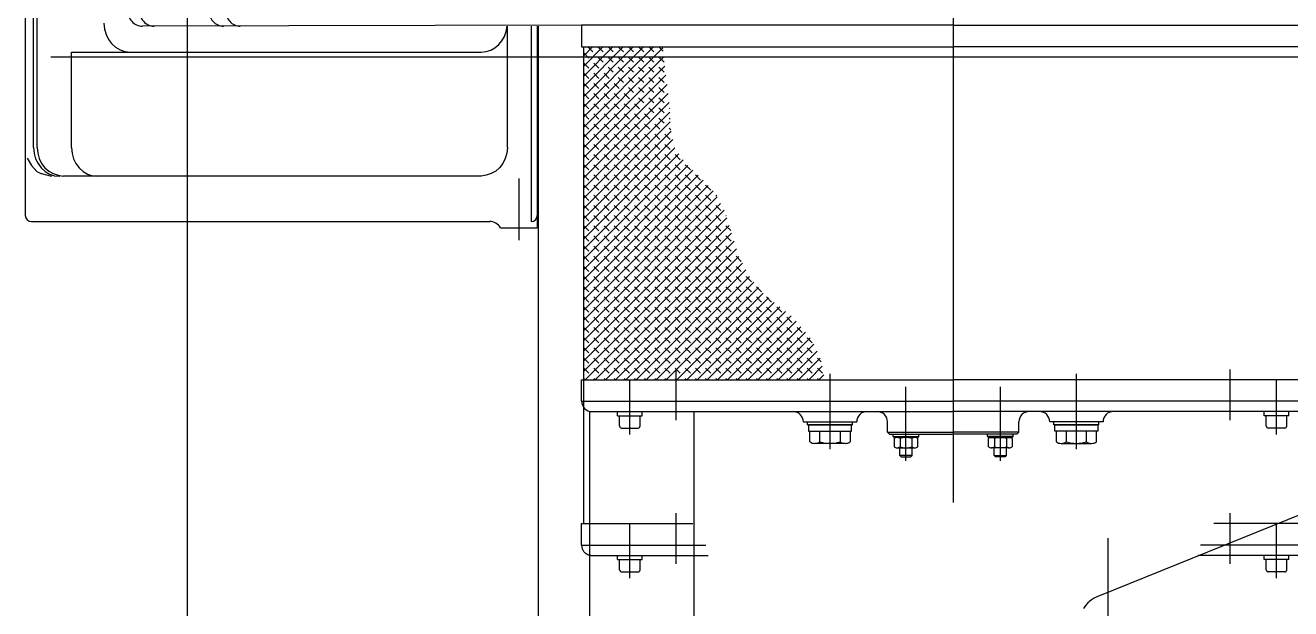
# Model space of a CAD drawing. Header units: millimetres. Extents: x -1838618 to -1600818, y -1770412 to -1553248.
# Drawn here: x -1818624 to -1818008, y -1688114 to -1687830 of the extents above; entities that cross this region are included whole.
import ezdxf

# ---------------------------------------------------------------- set-up
doc = ezdxf.new("R2010")
doc.units = ezdxf.units.MM
doc.header["$LTSCALE"] = 100
for name, pattern in [('ACAD_ISO04W100', [30, 24, -3, 0, -3]), ('CENTER', [2, 1.25, -0.25, 0.25, -0.25]), ('PHANTOM', [2.5, 1.25, -0.25, 0.25, -0.25, 0.25, -0.25])]:
    doc.linetypes.add(name, pattern=pattern)
doc.layers.add('111steel', color=2, linetype='Continuous', lineweight=50)
doc.layers.add('412equipment', color=6, linetype='Continuous')
doc.layers.add('TV', color=7, linetype='Continuous')

# ---------------------------------------------------------------- blocks, each defined once
blk = doc.blocks.new('GE-2')
at = {"layer": 'TV', "color": 7, "linetype": 'CENTER', "ltscale": 25.4}
for p, q in [((-21262.8, 47336.99), (-21262.8, 46380.03)), ((-20783.3, 46596.84), (-21702.35, 46596.84)), ((-21474.4, 46537.84), (-21474.4, 46507.84)), ((-21420.3, 46413.2), (-21420.3, 46440.01)), ((-21397.8, 46420.15), (-21397.8, 46444.88)), ((-21322.8, 46405.98), (-21322.8, 46442.66)), ((-21202.8, 46405.98), (-21202.8, 46442.66)), ((-21127.8, 46420.15), (-21127.8, 46444.88)), ((-21105.3, 46413.2), (-21105.3, 46440.01)), ((-21285.8, 46400.36), (-21285.8, 46436.38)), ((-21239.8, 46400.36), (-21239.8, 46436.38)), ((-21187.4, 46362.7), (-21187.4, 46072.78))]:
    blk.add_line(p, q, dxfattribs=at)
at = {"layer": 'TV', "color": 7, "linetype": 'Continuous', "ltscale": 25.4}
for p, q in [((-21714.8, 47084.84), (-21714.8, 46519.84)), ((-21710.77, 46552.84), (-21710.77, 46808.84)), ((-21709.06, 46552.84), (-21709.06, 46808.84)), ((-21443.8, 46612.34), (-21657.77, 46611.94)), ((-21262.8, 46612.34), (-21443.8, 46612.34)), ((-21443.8, 46612.34), (-21443.8, 46601.84)), ((-21262.8, 46612.34), (-21081.8, 46612.34)), ((-21479.99, 46552.84), (-21479.99, 46611.94)), ((-21468.4, 46611.94), (-21468.4, 46516.84)), ((-21465.4, 46611.94), (-21465.4, 46513.84)), ((-21464.8, 46122.84), (-21464.8, 46611.94)), ((-21443.8, 46601.84), (-21262.8, 46601.84)), ((-21442.8, 46597.47), (-21438.43, 46601.84)), ((-21442.8, 46592.52), (-21433.48, 46601.84)), ((-21442.8, 46587.57), (-21428.53, 46601.84)), ((-21442.8, 46582.62), (-21423.58, 46601.84)), ((-21442.8, 46577.67), (-21418.63, 46601.84)), ((-21442.8, 46572.73), (-21413.68, 46601.84)), ((-21442.8, 46567.78), (-21408.73, 46601.84)), ((-21442.8, 46439.84), (-21442.8, 46601.84)), ((-21442.8, 46562.83), (-21404.21, 46601.41)), ((-21440.79, 46601.84), (-21438.31, 46599.37)), ((-21435.84, 46601.84), (-21433.36, 46599.37)), ((-21432.3, 46601.84), (-21431.3, 46601.84)), ((-21430.89, 46601.84), (-21428.41, 46599.37)), ((-21425.94, 46601.84), (-21423.46, 46599.37)), ((-21420.99, 46601.84), (-21418.51, 46599.37)), ((-21416.04, 46601.84), (-21413.56, 46599.37)), ((-21411.09, 46601.84), (-21408.61, 46599.37)), ((-21406.14, 46601.84), (-21404.02, 46599.73)), ((-21081.8, 46601.84), (-21262.8, 46601.84)), ((-21692.31, 46599.34), (-21492.78, 46599.34)), ((-21692.31, 46552.84), (-21692.31, 46599.34)), ((-21442.8, 46598.9), (-21440.32, 46596.43)), ((-21442.8, 46557.88), (-21403.71, 46596.96)), ((-21442.8, 46593.95), (-21440.32, 46591.48)), ((-21437.85, 46593.95), (-21435.37, 46591.48)), ((-21435.84, 46596.89), (-21433.36, 46594.42)), ((-21430.89, 46596.89), (-21428.41, 46594.42)), ((-21425.94, 46596.89), (-21423.46, 46594.42)), ((-21420.99, 46596.89), (-21418.51, 46594.42)), ((-21416.04, 46596.89), (-21413.56, 46594.42)), ((-21411.09, 46596.89), (-21408.61, 46594.42)), ((-21406.14, 46596.89), (-21403.66, 46594.42)), ((-21442.8, 46552.93), (-21403.21, 46592.51)), ((-21442.8, 46589), (-21440.32, 46586.53)), ((-21442.8, 46547.98), (-21402.71, 46588.06)), ((-21437.85, 46589), (-21435.37, 46586.53)), ((-21432.9, 46589), (-21430.42, 46586.53)), ((-21430.89, 46591.94), (-21428.41, 46589.47)), ((-21425.94, 46591.94), (-21423.46, 46589.47)), ((-21420.99, 46591.94), (-21418.51, 46589.47)), ((-21416.04, 46591.94), (-21413.56, 46589.47)), ((-21411.09, 46591.94), (-21408.61, 46589.47)), ((-21406.14, 46591.94), (-21403.66, 46589.47)), ((-21442.8, 46584.05), (-21440.32, 46581.58)), ((-21442.8, 46543.03), (-21402.21, 46583.61)), ((-21437.85, 46584.05), (-21435.37, 46581.58)), ((-21432.9, 46584.05), (-21430.42, 46581.58)), ((-21427.95, 46584.05), (-21425.47, 46581.58)), ((-21425.94, 46586.99), (-21423.46, 46584.52)), ((-21420.99, 46586.99), (-21418.51, 46584.52)), ((-21420.99, 46582.04), (-21418.51, 46579.57)), ((-21416.04, 46586.99), (-21413.56, 46584.52)), ((-21416.04, 46582.04), (-21413.56, 46579.57)), ((-21411.09, 46586.99), (-21408.61, 46584.52)), ((-21411.09, 46582.04), (-21408.61, 46579.57)), ((-21406.14, 46586.99), (-21403.66, 46584.52)), ((-21406.14, 46582.04), (-21403.66, 46579.57)), ((-21442.8, 46538.08), (-21401.71, 46579.16)), ((-21442.8, 46579.1), (-21440.32, 46576.63)), ((-21437.85, 46579.1), (-21435.37, 46576.63)), ((-21432.9, 46579.1), (-21430.42, 46576.63)), ((-21427.95, 46579.1), (-21425.47, 46576.63)), ((-21423, 46579.1), (-21420.52, 46576.63)), ((-21416.04, 46577.09), (-21413.56, 46574.62)), ((-21411.09, 46577.09), (-21408.61, 46574.62)), ((-21406.14, 46577.09), (-21403.66, 46574.62)), ((-21442.8, 46533.13), (-21401.21, 46574.72)), ((-21442.8, 46574.15), (-21440.32, 46571.68)), ((-21442.8, 46528.18), (-21400.88, 46570.09)), ((-21442.8, 46569.2), (-21440.32, 46566.73)), ((-21437.85, 46574.15), (-21435.37, 46571.68)), ((-21437.85, 46569.2), (-21435.37, 46566.73)), ((-21432.9, 46574.15), (-21430.42, 46571.68)), ((-21432.9, 46569.2), (-21430.42, 46566.73)), ((-21427.95, 46574.15), (-21425.47, 46571.68)), ((-21427.95, 46569.2), (-21425.47, 46566.73)), ((-21423, 46574.15), (-21420.52, 46571.68)), ((-21423, 46569.2), (-21420.52, 46566.73)), ((-21418.05, 46574.15), (-21415.57, 46571.68)), ((-21418.05, 46569.2), (-21415.57, 46566.73)), ((-21413.1, 46569.2), (-21410.62, 46566.73)), ((-21411.09, 46572.14), (-21408.61, 46569.67)), ((-21406.14, 46572.14), (-21403.66, 46569.67)), ((-21401.19, 46572.14), (-21400.95, 46571.91)), ((-21442.8, 46523.23), (-21400.7, 46565.33)), ((-21442.8, 46564.25), (-21440.32, 46561.78)), ((-21437.85, 46564.25), (-21435.37, 46561.78)), ((-21432.9, 46564.25), (-21430.42, 46561.78)), ((-21427.95, 46564.25), (-21425.47, 46561.78)), ((-21423, 46564.25), (-21420.52, 46561.78)), ((-21418.05, 46564.25), (-21415.57, 46561.78)), ((-21413.1, 46564.25), (-21410.62, 46561.78)), ((-21408.15, 46564.25), (-21405.67, 46561.78)), ((-21406.14, 46567.2), (-21403.66, 46564.72)), ((-21401.19, 46567.2), (-21400.75, 46566.76)), ((-21442.8, 46518.28), (-21400.26, 46560.81)), ((-21442.8, 46559.3), (-21440.32, 46556.83)), ((-21442.8, 46513.33), (-21399.35, 46556.78)), ((-21437.85, 46559.3), (-21435.37, 46556.83)), ((-21432.9, 46559.3), (-21430.42, 46556.83)), ((-21427.95, 46559.3), (-21425.47, 46556.83)), ((-21423, 46559.3), (-21420.52, 46556.83)), ((-21418.05, 46559.3), (-21415.57, 46556.83)), ((-21413.1, 46559.3), (-21410.62, 46556.83)), ((-21408.15, 46559.3), (-21405.67, 46556.83)), ((-21403.2, 46559.3), (-21400.72, 46556.83)), ((-21401.19, 46562.25), (-21400.41, 46561.47)), ((-21709.06, 46552.84), (-21708.75, 46550.15)), ((-21479.99, 46552.84), (-21480.31, 46550.15)), ((-21442.8, 46554.35), (-21440.32, 46551.88)), ((-21442.8, 46508.38), (-21398.43, 46552.74)), ((-21437.85, 46554.35), (-21435.37, 46551.88)), ((-21432.9, 46554.35), (-21430.42, 46551.88)), ((-21427.95, 46554.35), (-21425.47, 46551.88)), ((-21423, 46554.35), (-21420.52, 46551.88)), ((-21418.05, 46554.35), (-21415.57, 46551.88)), ((-21413.1, 46554.35), (-21410.62, 46551.88)), ((-21408.15, 46554.35), (-21405.67, 46551.88)), ((-21403.2, 46554.35), (-21400.72, 46551.88)), ((-21713.88, 46547.63), (-21711.7, 46544.19)), ((-21708.75, 46550.15), (-21708.05, 46547.52)), ((-21708.05, 46547.52), (-21706.93, 46545.08)), ((-21706.93, 46545.08), (-21705.32, 46542.94)), ((-21482.13, 46545.08), (-21483.74, 46542.94)), ((-21481.01, 46547.52), (-21482.13, 46545.08)), ((-21480.31, 46550.15), (-21481.01, 46547.52)), ((-21442.8, 46503.43), (-21396.44, 46549.78)), ((-21442.8, 46549.4), (-21440.32, 46546.93)), ((-21442.8, 46498.48), (-21394.37, 46546.91)), ((-21442.8, 46544.45), (-21440.32, 46541.98)), ((-21437.85, 46549.4), (-21435.37, 46546.93)), ((-21437.85, 46544.45), (-21435.37, 46541.98)), ((-21432.9, 46549.4), (-21430.42, 46546.93)), ((-21432.9, 46544.45), (-21430.42, 46541.98)), ((-21427.95, 46549.4), (-21425.47, 46546.93)), ((-21427.95, 46544.45), (-21425.47, 46541.98)), ((-21423, 46549.4), (-21420.52, 46546.93)), ((-21423, 46544.45), (-21420.52, 46541.98)), ((-21418.05, 46549.4), (-21415.57, 46546.93)), ((-21418.05, 46544.45), (-21415.57, 46541.98)), ((-21413.1, 46549.4), (-21410.62, 46546.93)), ((-21413.1, 46544.45), (-21410.62, 46541.98)), ((-21408.15, 46549.4), (-21405.67, 46546.93)), ((-21408.15, 46544.45), (-21405.67, 46541.98)), ((-21403.2, 46549.4), (-21400.72, 46546.93)), ((-21403.2, 46544.45), (-21400.72, 46541.98)), ((-21398.25, 46549.4), (-21395.77, 46546.93)), ((-21398.25, 46544.45), (-21395.77, 46541.98)), ((-21393.3, 46544.45), (-21390.82, 46541.98)), ((-21711.7, 46544.19), (-21710.55, 46542.57)), ((-21710.55, 46542.57), (-21709.17, 46541.25)), ((-21709.17, 46541.25), (-21707.56, 46540.39)), ((-21707.56, 46540.39), (-21705.75, 46539.82)), ((-21705.75, 46539.82), (-21702.01, 46538.84)), ((-21705.32, 46542.94), (-21703.39, 46541.34)), ((-21703.39, 46541.34), (-21701.17, 46540.15)), ((-21701.17, 46540.15), (-21698.77, 46539.33)), ((-21698.77, 46539.33), (-21696.28, 46538.84)), ((-21492.78, 46538.84), (-21696.28, 46538.84)), ((-21490.29, 46539.33), (-21492.78, 46538.84)), ((-21487.88, 46540.15), (-21490.29, 46539.33)), ((-21485.67, 46541.34), (-21487.88, 46540.15)), ((-21483.74, 46542.94), (-21485.67, 46541.34)), ((-21442.8, 46493.53), (-21392.14, 46544.19)), ((-21442.8, 46488.58), (-21389.58, 46541.8)), ((-21442.8, 46539.5), (-21440.32, 46537.03)), ((-21442.8, 46483.63), (-21387.02, 46539.41)), ((-21437.85, 46539.5), (-21435.37, 46537.03)), ((-21432.9, 46539.5), (-21430.42, 46537.03)), ((-21427.95, 46539.5), (-21425.47, 46537.03)), ((-21423, 46539.5), (-21420.52, 46537.03)), ((-21418.05, 46539.5), (-21415.57, 46537.03)), ((-21413.1, 46539.5), (-21410.62, 46537.03)), ((-21408.15, 46539.5), (-21405.67, 46537.03)), ((-21403.2, 46539.5), (-21400.72, 46537.03)), ((-21398.25, 46539.5), (-21395.77, 46537.03)), ((-21393.3, 46539.5), (-21390.82, 46537.03)), ((-21388.35, 46539.5), (-21385.87, 46537.03)), ((-21442.8, 46478.68), (-21384.54, 46536.94)), ((-21442.8, 46534.56), (-21440.32, 46532.08)), ((-21442.8, 46473.73), (-21382.13, 46534.4)), ((-21437.85, 46534.56), (-21435.37, 46532.08)), ((-21432.9, 46534.56), (-21430.42, 46532.08)), ((-21427.95, 46534.56), (-21425.47, 46532.08)), ((-21423, 46534.56), (-21420.52, 46532.08)), ((-21418.05, 46534.56), (-21415.57, 46532.08)), ((-21413.1, 46534.56), (-21410.62, 46532.08)), ((-21408.15, 46534.56), (-21405.67, 46532.08)), ((-21403.2, 46534.56), (-21400.72, 46532.08)), ((-21398.25, 46534.56), (-21395.77, 46532.08)), ((-21393.3, 46534.56), (-21390.82, 46532.08)), ((-21388.35, 46534.56), (-21385.87, 46532.08)), ((-21383.4, 46534.56), (-21380.92, 46532.08)), ((-21442.8, 46468.78), (-21379.71, 46531.86)), ((-21442.8, 46529.61), (-21440.32, 46527.13)), ((-21442.8, 46463.83), (-21377.84, 46528.79)), ((-21437.85, 46529.61), (-21435.37, 46527.13)), ((-21432.9, 46529.61), (-21430.42, 46527.13)), ((-21427.95, 46529.61), (-21425.47, 46527.13)), ((-21423, 46529.61), (-21420.52, 46527.13)), ((-21418.05, 46529.61), (-21415.57, 46527.13)), ((-21413.1, 46529.61), (-21410.62, 46527.13)), ((-21408.15, 46529.61), (-21405.67, 46527.13)), ((-21403.2, 46529.61), (-21400.72, 46527.13)), ((-21398.25, 46529.61), (-21395.77, 46527.13)), ((-21393.3, 46529.61), (-21390.82, 46527.13)), ((-21388.35, 46529.61), (-21385.87, 46527.13)), ((-21383.4, 46529.61), (-21380.92, 46527.13)), ((-21378.45, 46529.61), (-21378.08, 46529.23)), ((-21442.8, 46458.88), (-21376.13, 46525.55)), ((-21442.8, 46524.66), (-21440.32, 46522.18)), ((-21442.8, 46453.93), (-21374.42, 46522.31)), ((-21437.85, 46524.66), (-21435.37, 46522.18)), ((-21432.9, 46524.66), (-21430.42, 46522.18)), ((-21427.95, 46524.66), (-21425.47, 46522.18)), ((-21423, 46524.66), (-21420.52, 46522.18)), ((-21418.05, 46524.66), (-21415.57, 46522.18)), ((-21413.1, 46524.66), (-21410.62, 46522.18)), ((-21408.15, 46524.66), (-21405.67, 46522.18)), ((-21403.2, 46524.66), (-21400.72, 46522.18)), ((-21398.25, 46524.66), (-21395.77, 46522.18)), ((-21393.3, 46524.66), (-21390.82, 46522.18)), ((-21388.35, 46524.66), (-21385.87, 46522.18)), ((-21383.4, 46524.66), (-21380.92, 46522.18)), ((-21378.45, 46524.66), (-21375.97, 46522.18)), ((-21711.8, 46516.84), (-21488.59, 46516.84)), ((-21483.4, 46513.84), (-21465.4, 46513.84)), ((-21442.8, 46519.71), (-21440.32, 46517.23)), ((-21442.8, 46448.98), (-21373.12, 46518.66)), ((-21442.8, 46444.03), (-21371.94, 46514.88)), ((-21442.8, 46514.76), (-21440.32, 46512.28)), ((-21437.85, 46519.71), (-21435.37, 46517.23)), ((-21437.85, 46514.76), (-21435.37, 46512.28)), ((-21432.9, 46519.71), (-21430.42, 46517.23)), ((-21432.9, 46514.76), (-21430.42, 46512.28)), ((-21427.95, 46519.71), (-21425.47, 46517.23)), ((-21427.95, 46514.76), (-21425.47, 46512.28)), ((-21423, 46519.71), (-21420.52, 46517.23)), ((-21423, 46514.76), (-21420.52, 46512.28)), ((-21418.05, 46519.71), (-21415.57, 46517.23)), ((-21418.05, 46514.76), (-21415.57, 46512.28)), ((-21413.1, 46519.71), (-21410.62, 46517.23)), ((-21413.1, 46514.76), (-21410.62, 46512.28)), ((-21408.15, 46519.71), (-21405.67, 46517.23)), ((-21408.15, 46514.76), (-21405.67, 46512.28)), ((-21403.2, 46519.71), (-21400.72, 46517.23)), ((-21403.2, 46514.76), (-21400.72, 46512.28)), ((-21398.25, 46519.71), (-21395.77, 46517.23)), ((-21398.25, 46514.76), (-21395.77, 46512.28)), ((-21393.3, 46519.71), (-21390.82, 46517.23)), ((-21393.3, 46514.76), (-21390.82, 46512.28)), ((-21388.35, 46519.71), (-21385.87, 46517.23)), ((-21388.35, 46514.76), (-21385.87, 46512.28)), ((-21383.4, 46519.71), (-21380.92, 46517.23)), ((-21383.4, 46514.76), (-21380.92, 46512.28)), ((-21378.45, 46519.71), (-21375.97, 46517.23)), ((-21378.45, 46514.76), (-21375.97, 46512.28)), ((-21373.5, 46519.71), (-21373.41, 46519.62)), ((-21373.5, 46514.76), (-21371.18, 46512.44)), ((-21442.8, 46509.81), (-21440.32, 46507.33)), ((-21442.03, 46439.85), (-21370.77, 46511.11)), ((-21437.85, 46509.81), (-21435.37, 46507.33)), ((-21432.9, 46509.81), (-21430.42, 46507.33)), ((-21427.95, 46509.81), (-21425.47, 46507.33)), ((-21423, 46509.81), (-21420.52, 46507.33)), ((-21418.05, 46509.81), (-21415.57, 46507.33)), ((-21413.1, 46509.81), (-21410.62, 46507.33)), ((-21408.15, 46509.81), (-21405.67, 46507.33)), ((-21403.2, 46509.81), (-21400.72, 46507.33)), ((-21398.25, 46509.81), (-21395.77, 46507.33)), ((-21393.3, 46509.81), (-21390.82, 46507.33)), ((-21388.35, 46509.81), (-21385.87, 46507.33)), ((-21383.4, 46509.81), (-21380.92, 46507.33)), ((-21378.45, 46509.81), (-21375.97, 46507.33)), ((-21373.5, 46509.81), (-21371.02, 46507.33)), ((-21442.8, 46504.86), (-21440.32, 46502.38)), ((-21437.85, 46504.86), (-21435.37, 46502.38)), ((-21437.04, 46439.89), (-21369.57, 46507.36)), ((-21432.9, 46504.86), (-21430.42, 46502.38)), ((-21432.06, 46439.92), (-21368.36, 46503.61)), ((-21427.95, 46504.86), (-21425.47, 46502.38)), ((-21423, 46504.86), (-21420.52, 46502.38)), ((-21418.05, 46504.86), (-21415.57, 46502.38)), ((-21413.1, 46504.86), (-21410.62, 46502.38)), ((-21408.15, 46504.86), (-21405.67, 46502.38)), ((-21403.2, 46504.86), (-21400.72, 46502.38)), ((-21398.25, 46504.86), (-21395.77, 46502.38)), ((-21393.3, 46504.86), (-21390.82, 46502.38)), ((-21388.35, 46504.86), (-21385.87, 46502.38)), ((-21383.4, 46504.86), (-21380.92, 46502.38)), ((-21378.45, 46504.86), (-21375.97, 46502.38)), ((-21373.5, 46504.86), (-21371.02, 46502.38)), ((-21442.8, 46499.91), (-21440.32, 46497.43)), ((-21437.85, 46499.91), (-21435.37, 46497.43)), ((-21432.9, 46499.91), (-21430.42, 46497.43)), ((-21427.95, 46499.91), (-21425.47, 46497.43)), ((-21427.07, 46439.96), (-21367.16, 46499.87)), ((-21423, 46499.91), (-21420.52, 46497.43)), ((-21422.08, 46440), (-21365.46, 46496.62)), ((-21418.05, 46499.91), (-21415.57, 46497.43)), ((-21413.1, 46499.91), (-21410.62, 46497.43)), ((-21408.15, 46499.91), (-21405.67, 46497.43)), ((-21403.2, 46499.91), (-21400.72, 46497.43)), ((-21398.25, 46499.91), (-21395.77, 46497.43)), ((-21393.3, 46499.91), (-21390.82, 46497.43)), ((-21388.35, 46499.91), (-21385.87, 46497.43)), ((-21383.4, 46499.91), (-21380.92, 46497.43)), ((-21378.45, 46499.91), (-21375.97, 46497.43)), ((-21373.5, 46499.91), (-21371.02, 46497.43)), ((-21368.55, 46499.91), (-21366.07, 46497.43)), ((-21442.8, 46494.96), (-21440.32, 46492.48)), ((-21442.8, 46490.01), (-21440.32, 46487.53)), ((-21437.85, 46494.96), (-21435.37, 46492.48)), ((-21437.85, 46490.01), (-21435.37, 46487.53)), ((-21432.9, 46494.96), (-21430.42, 46492.48)), ((-21432.9, 46490.01), (-21430.42, 46487.53)), ((-21427.95, 46494.96), (-21425.47, 46492.48)), ((-21427.95, 46490.01), (-21425.47, 46487.53)), ((-21423, 46494.96), (-21420.52, 46492.48)), ((-21423, 46490.01), (-21420.52, 46487.53)), ((-21418.05, 46494.96), (-21415.57, 46492.48)), ((-21418.05, 46490.01), (-21415.57, 46487.53)), ((-21417.14, 46439.99), (-21363.76, 46493.37)), ((-21413.1, 46494.96), (-21410.62, 46492.48)), ((-21413.1, 46490.01), (-21410.62, 46487.53)), ((-21412.23, 46439.95), (-21362.06, 46490.12)), ((-21408.15, 46494.96), (-21405.67, 46492.48)), ((-21408.15, 46490.01), (-21405.67, 46487.53)), ((-21403.2, 46494.96), (-21400.72, 46492.48)), ((-21403.2, 46490.01), (-21400.72, 46487.53)), ((-21398.25, 46494.96), (-21395.77, 46492.48)), ((-21398.25, 46490.01), (-21395.77, 46487.53)), ((-21393.3, 46494.96), (-21390.82, 46492.48)), ((-21393.3, 46490.01), (-21390.82, 46487.53)), ((-21388.35, 46494.96), (-21385.87, 46492.48)), ((-21388.35, 46490.01), (-21385.87, 46487.53)), ((-21383.4, 46494.96), (-21380.92, 46492.48)), ((-21383.4, 46490.01), (-21380.92, 46487.53)), ((-21378.45, 46494.96), (-21375.97, 46492.48)), ((-21378.45, 46490.01), (-21375.97, 46487.53)), ((-21373.5, 46494.96), (-21371.02, 46492.48)), ((-21373.5, 46490.01), (-21371.02, 46487.53)), ((-21368.55, 46494.96), (-21366.07, 46492.48)), ((-21368.55, 46490.01), (-21366.07, 46487.53)), ((-21363.6, 46490.01), (-21361.12, 46487.53)), ((-21442.8, 46485.06), (-21440.32, 46482.58)), ((-21437.85, 46485.06), (-21435.37, 46482.58)), ((-21432.9, 46485.06), (-21430.42, 46482.58)), ((-21427.95, 46485.06), (-21425.47, 46482.58)), ((-21423, 46485.06), (-21420.52, 46482.58)), ((-21418.05, 46485.06), (-21415.57, 46482.58)), ((-21413.1, 46485.06), (-21410.62, 46482.58)), ((-21408.15, 46485.06), (-21405.67, 46482.58)), ((-21407.32, 46439.91), (-21359.86, 46487.37)), ((-21403.2, 46485.06), (-21400.72, 46482.58)), ((-21402.4, 46439.88), (-21357.58, 46484.7)), ((-21398.25, 46485.06), (-21395.77, 46482.58)), ((-21393.3, 46485.06), (-21390.82, 46482.58)), ((-21388.35, 46485.06), (-21385.87, 46482.58)), ((-21383.4, 46485.06), (-21380.92, 46482.58)), ((-21378.45, 46485.06), (-21375.97, 46482.58)), ((-21373.5, 46485.06), (-21371.02, 46482.58)), ((-21368.55, 46485.06), (-21366.07, 46482.58)), ((-21363.6, 46485.06), (-21361.12, 46482.58)), ((-21358.65, 46485.06), (-21356.17, 46482.58)), ((-21442.8, 46480.11), (-21440.32, 46477.63)), ((-21437.85, 46480.11), (-21435.37, 46477.63)), ((-21432.9, 46480.11), (-21430.42, 46477.63)), ((-21427.95, 46480.11), (-21425.47, 46477.63)), ((-21423, 46480.11), (-21420.52, 46477.63)), ((-21418.05, 46480.11), (-21415.57, 46477.63)), ((-21413.1, 46480.11), (-21410.62, 46477.63)), ((-21408.15, 46480.11), (-21405.67, 46477.63)), ((-21403.2, 46480.11), (-21400.72, 46477.63)), ((-21398.25, 46480.11), (-21395.77, 46477.63)), ((-21397.49, 46439.84), (-21355.3, 46482.03)), ((-21393.3, 46480.11), (-21390.82, 46477.63)), ((-21392.54, 46439.84), (-21352.71, 46479.67)), ((-21388.35, 46480.11), (-21385.87, 46477.63)), ((-21387.59, 46439.84), (-21349.95, 46477.48)), ((-21383.4, 46480.11), (-21380.92, 46477.63)), ((-21378.45, 46480.11), (-21375.97, 46477.63)), ((-21373.5, 46480.11), (-21371.02, 46477.63)), ((-21368.55, 46480.11), (-21366.07, 46477.63)), ((-21363.6, 46480.11), (-21361.12, 46477.63)), ((-21358.65, 46480.11), (-21356.17, 46477.63)), ((-21353.7, 46480.11), (-21351.23, 46477.63)), ((-21442.8, 46475.16), (-21440.32, 46472.68)), ((-21437.85, 46475.16), (-21435.37, 46472.68)), ((-21432.9, 46475.16), (-21430.42, 46472.68)), ((-21427.95, 46475.16), (-21425.47, 46472.68)), ((-21423, 46475.16), (-21420.52, 46472.68)), ((-21418.05, 46475.16), (-21415.57, 46472.68)), ((-21413.1, 46475.16), (-21410.62, 46472.68)), ((-21408.15, 46475.16), (-21405.67, 46472.68)), ((-21403.2, 46475.16), (-21400.72, 46472.68)), ((-21398.25, 46475.16), (-21395.77, 46472.68)), ((-21393.3, 46475.16), (-21390.82, 46472.68)), ((-21388.35, 46475.16), (-21385.87, 46472.68)), ((-21383.4, 46475.16), (-21380.92, 46472.68)), ((-21382.64, 46439.84), (-21347.18, 46475.3)), ((-21378.45, 46475.16), (-21375.97, 46472.68)), ((-21377.69, 46439.84), (-21344.42, 46473.11)), ((-21373.5, 46475.16), (-21371.02, 46472.68)), ((-21372.74, 46439.84), (-21341.65, 46470.93)), ((-21368.55, 46475.16), (-21366.07, 46472.68)), ((-21363.6, 46475.16), (-21361.12, 46472.68)), ((-21358.65, 46475.16), (-21356.17, 46472.68)), ((-21353.7, 46475.16), (-21351.23, 46472.68)), ((-21348.75, 46475.16), (-21346.28, 46472.68)), ((-20853.28, 46471.4), (-21192.39, 46334.39)), ((-21442.8, 46470.21), (-21440.32, 46467.73)), ((-21442.8, 46465.26), (-21440.32, 46462.78)), ((-21437.85, 46470.21), (-21435.37, 46467.73)), ((-21437.85, 46465.26), (-21435.37, 46462.78)), ((-21432.9, 46470.21), (-21430.42, 46467.73)), ((-21432.9, 46465.26), (-21430.42, 46462.78)), ((-21427.95, 46470.21), (-21425.47, 46467.73)), ((-21427.95, 46465.26), (-21425.47, 46462.78)), ((-21423, 46470.21), (-21420.52, 46467.73)), ((-21423, 46465.26), (-21420.52, 46462.78)), ((-21418.05, 46470.21), (-21415.57, 46467.73)), ((-21418.05, 46465.26), (-21415.57, 46462.78)), ((-21413.1, 46470.21), (-21410.62, 46467.73)), ((-21413.1, 46465.26), (-21410.62, 46462.78)), ((-21408.15, 46470.21), (-21405.67, 46467.73)), ((-21408.15, 46465.26), (-21405.67, 46462.78)), ((-21403.2, 46470.21), (-21400.72, 46467.73)), ((-21403.2, 46465.26), (-21400.72, 46462.78)), ((-21398.25, 46470.21), (-21395.77, 46467.73)), ((-21398.25, 46465.26), (-21395.77, 46462.78)), ((-21393.3, 46470.21), (-21390.82, 46467.73)), ((-21393.3, 46465.26), (-21390.82, 46462.78)), ((-21388.35, 46470.21), (-21385.87, 46467.73)), ((-21388.35, 46465.26), (-21385.87, 46462.78)), ((-21383.4, 46470.21), (-21380.92, 46467.73)), ((-21383.4, 46465.26), (-21380.92, 46462.78)), ((-21378.45, 46470.21), (-21375.97, 46467.73)), ((-21378.45, 46465.26), (-21375.97, 46462.78)), ((-21373.5, 46470.21), (-21371.02, 46467.73)), ((-21373.5, 46465.26), (-21371.02, 46462.78)), ((-21368.55, 46470.21), (-21366.07, 46467.73)), ((-21368.55, 46465.26), (-21366.07, 46462.78)), ((-21367.79, 46439.84), (-21339.28, 46468.35)), ((-21363.6, 46470.21), (-21361.12, 46467.73)), ((-21363.6, 46465.26), (-21361.12, 46462.78)), ((-21362.84, 46439.84), (-21337.03, 46465.65)), ((-21358.65, 46470.21), (-21356.17, 46467.73)), ((-21358.65, 46465.26), (-21356.17, 46462.78)), ((-21353.7, 46470.21), (-21351.23, 46467.73)), ((-21353.7, 46465.26), (-21351.23, 46462.78)), ((-21348.75, 46470.21), (-21346.28, 46467.73)), ((-21348.75, 46465.26), (-21346.28, 46462.78)), ((-21343.8, 46470.21), (-21341.33, 46467.73)), ((-21343.8, 46465.26), (-21341.33, 46462.78)), ((-21338.85, 46465.26), (-21336.38, 46462.78)), ((-21442.8, 46460.31), (-21440.32, 46457.83)), ((-21437.85, 46460.31), (-21435.37, 46457.83)), ((-21432.9, 46460.31), (-21430.42, 46457.83)), ((-21427.95, 46460.31), (-21425.47, 46457.83)), ((-21423, 46460.31), (-21420.52, 46457.83)), ((-21418.05, 46460.31), (-21415.57, 46457.83)), ((-21413.1, 46460.31), (-21410.62, 46457.83)), ((-21408.15, 46460.31), (-21405.67, 46457.83)), ((-21403.2, 46460.31), (-21400.72, 46457.83)), ((-21398.25, 46460.31), (-21395.77, 46457.83)), ((-21393.3, 46460.31), (-21390.82, 46457.83)), ((-21388.35, 46460.31), (-21385.87, 46457.83)), ((-21383.4, 46460.31), (-21380.92, 46457.83)), ((-21378.45, 46460.31), (-21375.97, 46457.83)), ((-21373.5, 46460.31), (-21371.02, 46457.83)), ((-21368.55, 46460.31), (-21366.07, 46457.83)), ((-21363.6, 46460.31), (-21361.12, 46457.83)), ((-21358.65, 46460.31), (-21356.17, 46457.83)), ((-21357.89, 46439.84), (-21334.79, 46462.95)), ((-21353.7, 46460.31), (-21351.23, 46457.83)), ((-21352.94, 46439.84), (-21332.54, 46460.24)), ((-21348.75, 46460.31), (-21346.28, 46457.83)), ((-21343.8, 46460.31), (-21341.33, 46457.83)), ((-21338.85, 46460.31), (-21336.38, 46457.83)), ((-21333.9, 46460.31), (-21331.43, 46457.83)), ((-21442.8, 46455.36), (-21440.32, 46452.88)), ((-21437.85, 46455.36), (-21435.37, 46452.88)), ((-21432.9, 46455.36), (-21430.42, 46452.88)), ((-21427.95, 46455.36), (-21425.47, 46452.88)), ((-21423, 46455.36), (-21420.52, 46452.88)), ((-21418.05, 46455.36), (-21415.57, 46452.88)), ((-21413.1, 46455.36), (-21410.62, 46452.88)), ((-21408.15, 46455.36), (-21405.67, 46452.88)), ((-21403.2, 46455.36), (-21400.72, 46452.88)), ((-21398.25, 46455.36), (-21395.77, 46452.88)), ((-21393.3, 46455.36), (-21390.82, 46452.88)), ((-21388.35, 46455.36), (-21385.87, 46452.88)), ((-21383.4, 46455.36), (-21380.92, 46452.88)), ((-21378.45, 46455.36), (-21375.97, 46452.88)), ((-21373.5, 46455.36), (-21371.02, 46452.88)), ((-21368.55, 46455.36), (-21366.07, 46452.88)), ((-21363.6, 46455.36), (-21361.12, 46452.88)), ((-21358.65, 46455.36), (-21356.17, 46452.88)), ((-21353.7, 46455.36), (-21351.23, 46452.88)), ((-21348.75, 46455.36), (-21346.28, 46452.88)), ((-21347.99, 46439.84), (-21330.64, 46457.19)), ((-21343.8, 46455.36), (-21341.33, 46452.88)), ((-21343.04, 46439.84), (-21329.13, 46453.75)), ((-21338.85, 46455.36), (-21336.38, 46452.88)), ((-21333.9, 46455.36), (-21331.43, 46452.88)), ((-21442.8, 46450.41), (-21440.32, 46447.93)), ((-21437.85, 46450.41), (-21435.37, 46447.93)), ((-21432.9, 46450.41), (-21430.42, 46447.93)), ((-21427.95, 46450.41), (-21425.47, 46447.93)), ((-21423, 46450.41), (-21420.52, 46447.93)), ((-21418.05, 46450.41), (-21415.57, 46447.93)), ((-21413.1, 46450.41), (-21410.62, 46447.93)), ((-21408.15, 46450.41), (-21405.67, 46447.93)), ((-21403.2, 46450.41), (-21400.72, 46447.93)), ((-21398.25, 46450.41), (-21395.77, 46447.93)), ((-21393.3, 46450.41), (-21390.82, 46447.93)), ((-21388.35, 46450.41), (-21385.87, 46447.93)), ((-21383.4, 46450.41), (-21380.92, 46447.93)), ((-21378.45, 46450.41), (-21375.97, 46447.93)), ((-21373.5, 46450.41), (-21371.02, 46447.93)), ((-21368.55, 46450.41), (-21366.07, 46447.93)), ((-21363.6, 46450.41), (-21361.12, 46447.93)), ((-21358.65, 46450.41), (-21356.17, 46447.93)), ((-21353.7, 46450.41), (-21351.23, 46447.93)), ((-21348.75, 46450.41), (-21346.28, 46447.93)), ((-21343.8, 46450.41), (-21341.33, 46447.93)), ((-21338.85, 46450.41), (-21336.38, 46447.93)), ((-21338.09, 46439.84), (-21327.62, 46450.32)), ((-21333.9, 46450.41), (-21331.43, 46447.93)), ((-21333.14, 46439.84), (-21326.63, 46446.36)), ((-21328.95, 46450.41), (-21327.09, 46448.55)), ((-21443.8, 46429.34), (-21443.8, 46439.84)), ((-21443.8, 46439.84), (-21262.8, 46439.84)), ((-21442.8, 46445.46), (-21440.32, 46442.98)), ((-21442.8, 46440.51), (-21442.13, 46439.85)), ((-21437.85, 46445.46), (-21435.37, 46442.98)), ((-21437.85, 46440.51), (-21437.22, 46439.88)), ((-21432.9, 46445.46), (-21430.42, 46442.98)), ((-21432.9, 46440.51), (-21432.31, 46439.92)), ((-21427.95, 46445.46), (-21425.47, 46442.98)), ((-21427.95, 46440.51), (-21427.39, 46439.96)), ((-21423, 46445.46), (-21420.52, 46442.98)), ((-21423, 46440.51), (-21422.48, 46439.99)), ((-21418.05, 46445.46), (-21415.57, 46442.98)), ((-21418.05, 46440.51), (-21417.52, 46439.99)), ((-21413.1, 46445.46), (-21410.62, 46442.98)), ((-21413.1, 46440.51), (-21412.54, 46439.95)), ((-21408.15, 46445.46), (-21405.67, 46442.98)), ((-21408.15, 46440.51), (-21407.55, 46439.91)), ((-21403.2, 46445.46), (-21400.72, 46442.98)), ((-21403.2, 46440.51), (-21402.57, 46439.88)), ((-21398.25, 46445.46), (-21395.77, 46442.98)), ((-21398.25, 46440.51), (-21397.58, 46439.84)), ((-21393.3, 46445.46), (-21390.82, 46442.98)), ((-21393.3, 46440.51), (-21392.63, 46439.84)), ((-21388.35, 46445.46), (-21385.87, 46442.98)), ((-21388.35, 46440.51), (-21387.68, 46439.84)), ((-21383.4, 46445.46), (-21380.92, 46442.98)), ((-21383.4, 46440.51), (-21382.73, 46439.84)), ((-21378.45, 46445.46), (-21375.97, 46442.98)), ((-21378.45, 46440.51), (-21377.78, 46439.84)), ((-21373.5, 46445.46), (-21371.02, 46442.98)), ((-21373.5, 46440.51), (-21372.83, 46439.84)), ((-21368.55, 46445.46), (-21366.07, 46442.98)), ((-21368.55, 46440.51), (-21367.88, 46439.84)), ((-21363.6, 46445.46), (-21361.12, 46442.98)), ((-21363.6, 46440.51), (-21362.93, 46439.84)), ((-21358.65, 46445.46), (-21356.17, 46442.98)), ((-21358.65, 46440.51), (-21357.98, 46439.84)), ((-21353.7, 46445.46), (-21351.23, 46442.98)), ((-21353.7, 46440.51), (-21353.03, 46439.84)), ((-21348.75, 46445.46), (-21346.28, 46442.98)), ((-21348.75, 46440.51), (-21348.08, 46439.84)), ((-21343.8, 46445.46), (-21341.33, 46442.98)), ((-21343.8, 46440.51), (-21343.13, 46439.84)), ((-21338.85, 46445.46), (-21336.38, 46442.98)), ((-21338.85, 46440.51), (-21338.18, 46439.84)), ((-21333.9, 46445.46), (-21331.43, 46442.98)), ((-21333.9, 46440.51), (-21333.23, 46439.84)), ((-21328.95, 46445.46), (-21326.48, 46442.98)), ((-21328.95, 46440.51), (-21328.28, 46439.84)), ((-21328.19, 46439.84), (-21325.76, 46442.27)), ((-21081.8, 46439.84), (-21262.8, 46439.84)), ((-21443.8, 46429.34), (-21262.8, 46429.34)), ((-21081.8, 46429.34), (-21262.8, 46429.34)), ((-21439.8, 46122.84), (-21439.8, 46424.44)), ((-21438.8, 46424.34), (-21262.8, 46424.34)), ((-21426.3, 46422.34), (-21426.3, 46424.34)), ((-21426.3, 46422.34), (-21414.3, 46422.34)), ((-21425.3, 46417.34), (-21425.3, 46422.34)), ((-21415.3, 46417.34), (-21415.3, 46422.34)), ((-21414.3, 46422.34), (-21414.3, 46424.34)), ((-21388.9, 46253.84), (-21388.9, 46424.34)), ((-21304.8, 46424.34), (-21299.8, 46424.34)), ((-21086.8, 46424.34), (-21262.8, 46424.34)), ((-21220.8, 46424.34), (-21225.8, 46424.34)), ((-21111.3, 46422.34), (-21111.3, 46424.34)), ((-21099.3, 46422.34), (-21111.3, 46422.34)), ((-21110.3, 46417.34), (-21110.3, 46422.34)), ((-21100.3, 46417.34), (-21100.3, 46422.34)), ((-21099.3, 46422.34), (-21099.3, 46424.34)), ((-21424.3, 46416.34), (-21416.3, 46416.34)), ((-21335.8, 46419.34), (-21309.8, 46419.34)), ((-21333.8, 46417.84), (-21333.8, 46419.34)), ((-21333.8, 46417.84), (-21311.8, 46417.84)), ((-21312.3, 46417.84), (-21333.3, 46417.84)), ((-21333.3, 46417.84), (-21333.3, 46414.84)), ((-21314.8, 46417.84), (-21330.8, 46417.84)), ((-21312.3, 46414.84), (-21312.3, 46417.84)), ((-21311.8, 46417.84), (-21311.8, 46419.34)), ((-21294.8, 46414.34), (-21294.8, 46419.34)), ((-21230.8, 46414.34), (-21230.8, 46419.34)), ((-21189.8, 46419.34), (-21215.8, 46419.34)), ((-21213.8, 46417.84), (-21213.8, 46419.34)), ((-21191.8, 46417.84), (-21213.8, 46417.84)), ((-21213.3, 46414.84), (-21213.3, 46417.84)), ((-21213.3, 46417.84), (-21192.3, 46417.84)), ((-21210.8, 46417.84), (-21194.8, 46417.84)), ((-21192.3, 46417.84), (-21192.3, 46414.84)), ((-21191.8, 46417.84), (-21191.8, 46419.34)), ((-21101.3, 46416.34), (-21109.3, 46416.34)), ((-21333.3, 46414.84), (-21312.3, 46414.84)), ((-21332.61, 46409.61), (-21332.61, 46414.84)), ((-21315.43, 46408.84), (-21330.16, 46408.84)), ((-21327.7, 46409.61), (-21327.7, 46414.84)), ((-21317.89, 46414.84), (-21317.89, 46409.61)), ((-21312.98, 46414.84), (-21312.98, 46409.61)), ((-21294.8, 46414.34), (-21262.8, 46414.34)), ((-21293.8, 46413.34), (-21294.8, 46414.34)), ((-21293.8, 46413.34), (-21262.8, 46413.34)), ((-21292.05, 46412.24), (-21292.05, 46413.34)), ((-21291.55, 46411.74), (-21292.05, 46412.24)), ((-21292.05, 46412.24), (-21279.55, 46412.24)), ((-21291.57, 46411.29), (-21291.57, 46407.19)), ((-21280.05, 46411.74), (-21291.55, 46411.74)), ((-21288.8, 46413.34), (-21282.8, 46413.34)), ((-21288.68, 46411.29), (-21288.68, 46407.19)), ((-21282.91, 46411.29), (-21282.91, 46407.19)), ((-21280.05, 46411.74), (-21279.55, 46412.24)), ((-21280.02, 46407.19), (-21280.02, 46411.29)), ((-21279.55, 46412.24), (-21279.55, 46413.34)), ((-21230.8, 46414.34), (-21262.8, 46414.34)), ((-21231.8, 46413.34), (-21262.8, 46413.34)), ((-21246.05, 46412.24), (-21246.05, 46413.34)), ((-21245.55, 46411.74), (-21246.05, 46412.24)), ((-21233.55, 46412.24), (-21246.05, 46412.24)), ((-21245.57, 46407.19), (-21245.57, 46411.29)), ((-21245.55, 46411.74), (-21234.05, 46411.74)), ((-21236.8, 46413.34), (-21242.8, 46413.34)), ((-21242.68, 46411.29), (-21242.68, 46407.19)), ((-21236.91, 46411.29), (-21236.91, 46407.19)), ((-21234.05, 46411.74), (-21233.55, 46412.24)), ((-21234.02, 46411.29), (-21234.02, 46407.19)), ((-21233.55, 46412.24), (-21233.55, 46413.34)), ((-21231.8, 46413.34), (-21230.8, 46414.34)), ((-21192.3, 46414.84), (-21213.3, 46414.84)), ((-21212.61, 46414.84), (-21212.61, 46409.61)), ((-21210.16, 46408.84), (-21195.43, 46408.84)), ((-21207.7, 46414.84), (-21207.7, 46409.61)), ((-21197.89, 46409.61), (-21197.89, 46414.84)), ((-21192.98, 46409.61), (-21192.98, 46414.84)), ((-21290.13, 46406.74), (-21281.47, 46406.74)), ((-21288.8, 46402.96), (-21288.8, 46406.74)), ((-21288.8, 46402.96), (-21288.18, 46402.34)), ((-21282.8, 46402.96), (-21288.8, 46402.96)), ((-21283.41, 46402.34), (-21282.8, 46402.96)), ((-21282.8, 46402.96), (-21282.8, 46406.74)), ((-21235.47, 46406.74), (-21244.13, 46406.74)), ((-21242.8, 46402.96), (-21242.8, 46406.74)), ((-21242.18, 46402.34), (-21242.8, 46402.96)), ((-21242.8, 46402.96), (-21236.8, 46402.96)), ((-21236.8, 46402.96), (-21237.41, 46402.34)), ((-21236.8, 46402.96), (-21236.8, 46406.74)), ((-21288.18, 46402.34), (-21283.41, 46402.34)), ((-21237.41, 46402.34), (-21242.18, 46402.34))]:
    blk.add_line(p, q, dxfattribs=at)
at = {"layer": 'TV', "color": 7, "linetype": 'PHANTOM', "ltscale": 25.4}
for p, q in [((-21442.8, 46369.84), (-21442.8, 46531.84)), ((-21397.8, 46350.15), (-21397.8, 46374.88)), ((-21127.8, 46350.15), (-21127.8, 46374.88)), ((-21443.8, 46359.34), (-21443.8, 46369.84)), ((-21443.8, 46369.84), (-21389.68, 46369.84)), ((-21420.3, 46343.2), (-21420.3, 46370.01)), ((-21081.8, 46369.84), (-21135.91, 46369.84)), ((-21105.3, 46343.2), (-21105.3, 46370.01)), ((-21443.8, 46359.34), (-21383.26, 46359.34)), ((-21438.8, 46354.34), (-21382.13, 46354.34)), ((-21426.3, 46352.34), (-21426.3, 46354.34)), ((-21414.3, 46352.34), (-21414.3, 46354.34)), ((-21086.8, 46354.34), (-21143.46, 46354.34)), ((-21081.8, 46359.34), (-21142.33, 46359.34)), ((-21111.3, 46352.34), (-21111.3, 46354.34)), ((-21099.3, 46352.34), (-21099.3, 46354.34)), ((-21426.3, 46352.34), (-21414.3, 46352.34)), ((-21425.3, 46347.34), (-21425.3, 46352.34)), ((-21415.3, 46347.34), (-21415.3, 46352.34)), ((-21099.3, 46352.34), (-21111.3, 46352.34)), ((-21110.3, 46347.34), (-21110.3, 46352.34)), ((-21100.3, 46347.34), (-21100.3, 46352.34)), ((-21424.3, 46346.34), (-21416.3, 46346.34)), ((-21101.3, 46346.34), (-21109.3, 46346.34))]:
    blk.add_line(p, q, dxfattribs=at)
at = {"layer": 'TV', "color": 7, "linetype": 'Continuous', "ltscale": 25.4}
for centre, radius, start, end in [((-21711.8, 46519.84), 3, 180.00003, 270.00002), ((-21468.4, 46519.84), 3, 270.00002, 359.99996), ((-21488.59, 46510.84), 6, 29.99981, 89.99998), ((-21438.8, 46429.34), 5, 179.99997, 270), ((-21340.8, 46419.34), 5, 0.00002, 89.99998), ((-21304.8, 46419.34), 5, 89.99998, 179.99997), ((-21299.8, 46419.34), 5, 0.00002, 89.99998), ((-21225.8, 46419.34), 5, 89.99998, 179.99997), ((-21220.8, 46419.34), 5, 0.00002, 89.99998), ((-21184.8, 46419.34), 5, 89.99998, 179.99997), ((-21424.3, 46417.34), 1, 179.99997, 270), ((-21416.3, 46417.34), 1, 270.00002, 0.00002), ((-21109.3, 46417.34), 1, 179.99997, 269.99995), ((-21101.3, 46417.34), 1, 269.99996, 0), ((-21330.16, 46413.16), 4.32, 235.36872, 270.00002), ((-21330.16, 46413.16), 4.32, 270.00002, 304.63133), ((-21322.8, 46424.97), 16.12, 252.2795, 287.72048), ((-21315.43, 46413.16), 4.32, 235.36872, 270.00002), ((-21315.43, 46413.16), 4.32, 270.00002, 304.63133), ((-21290.13, 46409.2), 2.54, 89.99998, 124.63134), ((-21290.13, 46409.2), 2.54, 55.36866, 89.99998), ((-21285.8, 46402.26), 9.48, 72.27941, 107.72066), ((-21281.47, 46409.2), 2.54, 89.99998, 124.63134), ((-21281.47, 46409.2), 2.54, 55.36866, 89.99998), ((-21244.13, 46409.2), 2.54, 89.99998, 124.63134), ((-21244.13, 46409.2), 2.54, 55.36866, 89.99998), ((-21239.8, 46402.26), 9.48, 72.27936, 107.72055), ((-21235.47, 46409.2), 2.54, 89.99998, 124.63134), ((-21235.47, 46409.2), 2.54, 55.36866, 89.99998), ((-21210.16, 46413.16), 4.32, 235.36866, 269.99996), ((-21210.16, 46413.16), 4.32, 269.99996, 304.63126), ((-21202.8, 46424.97), 16.12, 252.2795, 287.72048), ((-21195.43, 46413.16), 4.32, 235.36866, 269.99996), ((-21195.43, 46413.16), 4.32, 269.99996, 304.63126), ((-21290.13, 46409.28), 2.54, 235.36872, 270.00002), ((-21290.13, 46409.28), 2.54, 270.00002, 304.63133), ((-21285.8, 46416.23), 9.48, 252.27939, 287.72053), ((-21281.47, 46409.28), 2.54, 235.36872, 270.00002), ((-21281.47, 46409.28), 2.54, 270.00002, 304.63133), ((-21244.13, 46409.28), 2.54, 235.36866, 269.99996), ((-21244.13, 46409.28), 2.54, 269.99996, 304.63126), ((-21239.8, 46416.23), 9.48, 252.27945, 287.72059), ((-21235.47, 46409.28), 2.54, 235.36866, 269.99996), ((-21235.47, 46409.28), 2.54, 269.99996, 304.63126), ((-21187.15, 46321.41), 14, 112.00008, 150.00014)]:
    blk.add_arc(centre, radius, start, end, dxfattribs=at)
at = {"layer": 'TV', "color": 7, "linetype": 'PHANTOM', "ltscale": 25.4}
for centre, radius, start, end in [((-21438.8, 46359.34), 5, 179.99997, 270), ((-21424.3, 46347.34), 1, 179.99997, 270), ((-21416.3, 46347.34), 1, 270.00002, 0.00002), ((-21109.3, 46347.34), 1, 179.99997, 269.99995), ((-21101.3, 46347.34), 1, 269.99996, 0)]:
    blk.add_arc(centre, radius, start, end, dxfattribs=at)
at = {"layer": 'TV', "color": 7, "linetype": 'Continuous'}
for centre, major_axis, ratio, start_param, end_param in [((-21657.77, 46619.94), (0, 8), 0.912501, 1.570796, 3.141593), ((-21652.08, 46619.94), (0, 8), 0.912501, 1.570796, 3.141593), ((-21618.21, 46619.94), (0, 8), 0.912501, 1.570796, 3.141593), ((-21610.07, 46619.94), (0, 8), 0.912501, 1.570796, 3.141593), ((-21663.7, 46613.34), (0.15, -14), 0.913565, 4.70281, 6.271708), ((-21492.78, 46613.34), (0.15, -14), 0.913565, 6.271708, 7.744489), ((-21697.98, 46552.84), (0.15, -14), 0.913565, 4.70281, 6.271708), ((-21679.52, 46552.84), (0.15, -14), 0.913565, 4.70281, 6.271708)]:
    blk.add_ellipse(centre, major_axis=major_axis, ratio=ratio, start_param=start_param, end_param=end_param, dxfattribs=at)
blk = doc.blocks.new('A$C491301AA')
at = {"layer": '111steel', "color": 9, "linetype": 'PHANTOM', "lineweight": -3, "ltscale": 200}
blk.add_line((0, 200), (0, 1200), dxfattribs=at)
blk = doc.blocks.new('UPPER PLATFORM')
at = {"color": 2, "lineweight": -3}
blk.add_blockref('A$C491301AA', (-19100, -2900), dxfattribs=at)
at = {"layer": '412equipment', "lineweight": -3}
blk.add_blockref('GE-2', (2535.8, -48896.84), dxfattribs=at)

msp = doc.modelspace()

# ---------------------------------------------------------------- block references
at = {"color": 9, "linetype": 'ACAD_ISO04W100'}
msp.add_blockref('UPPER PLATFORM', (-1799445.35, -1685545.74), dxfattribs=at)

doc.saveas('drawing.dxf')
